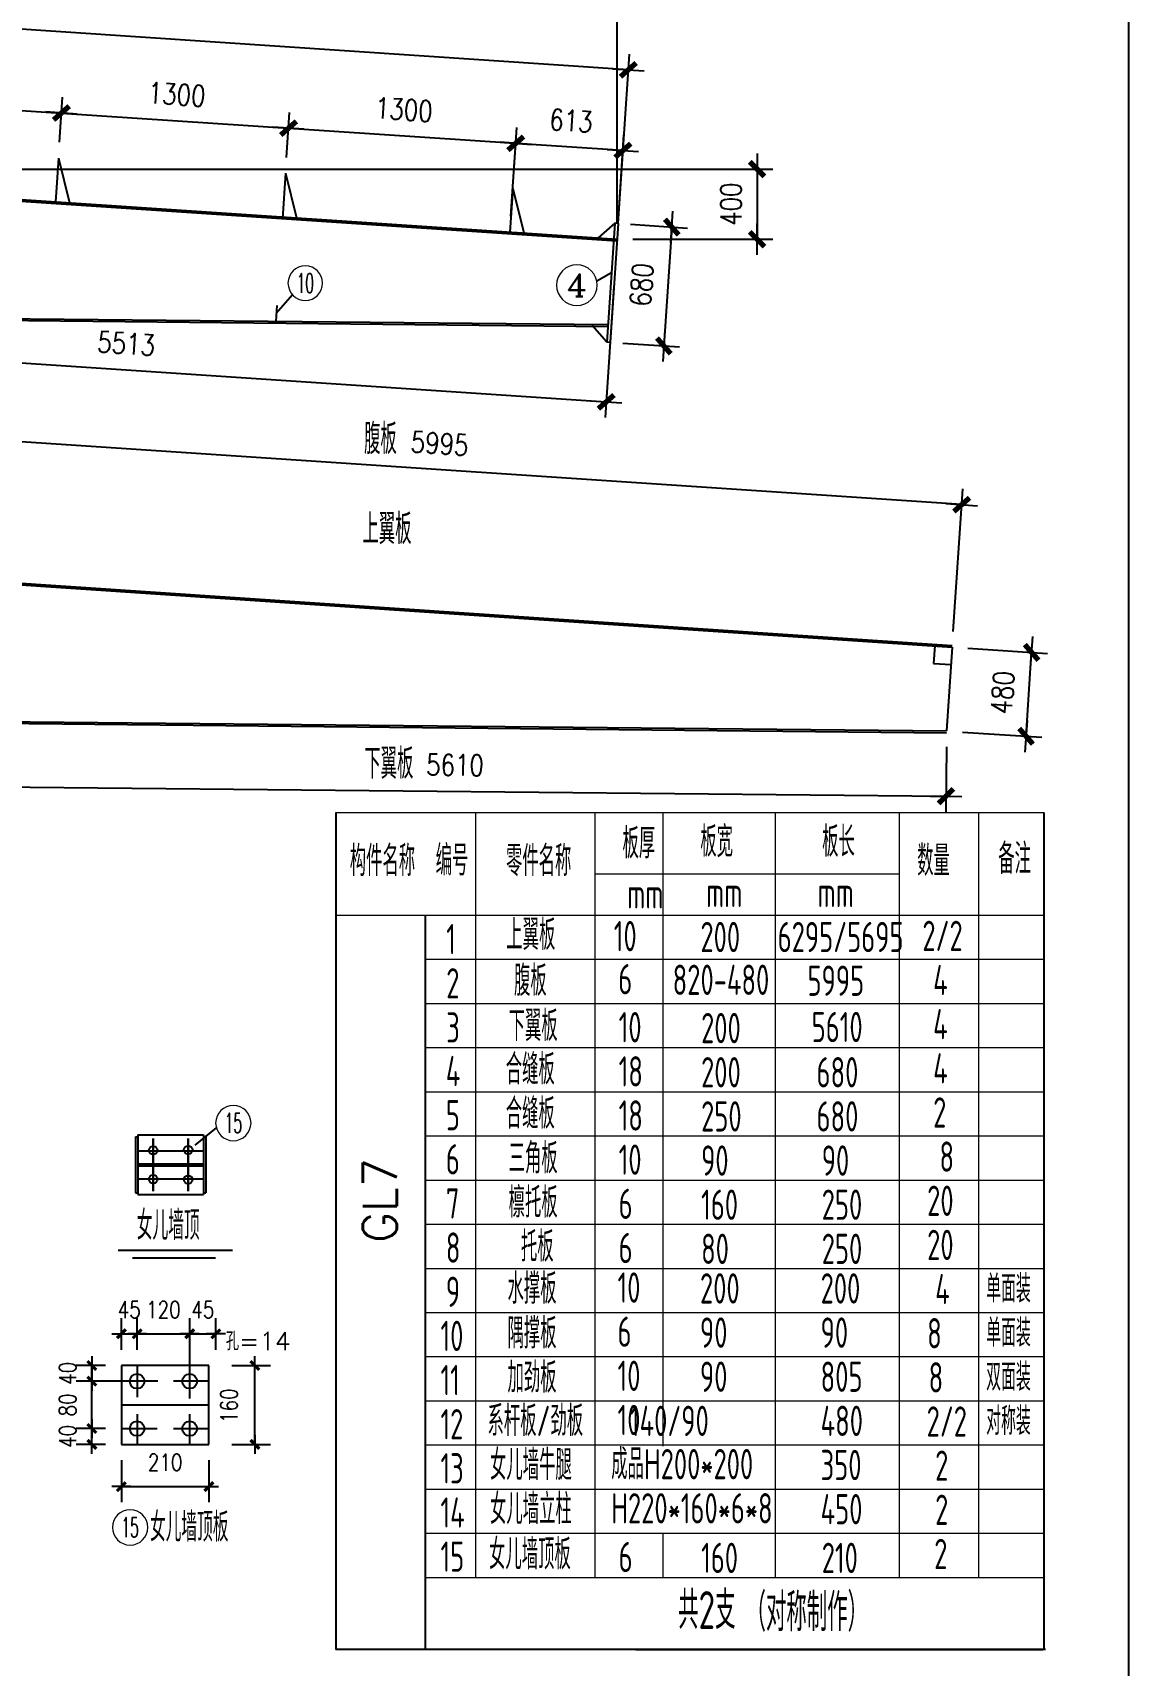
# Model space of a CAD drawing. Header units: millimetres. Extents: x 2451220 to 4527627, y -5186613 to -1639140.
# Drawn here: x 2510591 to 2516847, y -1785194 to -1775874 of the extents above; entities that cross this region are included whole.
import ezdxf
from ezdxf.enums import TextEntityAlignment as Align

# ---------------------------------------------------------------- set-up
doc = ezdxf.new("R2010")
doc.units = ezdxf.units.MM
doc.header["$LTSCALE"] = 1000
doc.header["$PDMODE"] = 34
doc.linetypes.add('CENTER', pattern=[50.8, 31.75, -6.35, 6.35, -6.35])
doc.layers.add('轴线层', color=1, linetype='CENTER', lineweight=15)
doc.layers.add('钢架', color=7, linetype='Continuous', lineweight=25)
doc.styles.add('COMPLEX', font='COMPLEX')
doc.styles.add('DIM_FONT', font='simplex.shx', dxfattribs={"width": 0.8, "bigfont": 'hztxt.shx'})
doc.styles.add('hz', font='gbenor.shx', dxfattribs={"width": 0.75, "height": 100, "bigfont": 'gbcbig.shx'})
doc.styles.get("Standard").update_dxf_attribs({"font": 'txt', "bigfont": 'gbcbig.shx'})
doc.dimstyles.get("Standard").update_dxf_attribs({"dimscale": 100, "dimtxt": 3.5, "dimasz": 1, "dimexe": 2.5, "dimexo": 3, "dimgap": 1.5, "dimtad": 1, "dimdec": 0, "dimzin": 0, "dimdsep": 46, "dimtxsty": 'Standard', "dimblk": 'ARCHTICK', "dimcen": 0.09, "dimadec": 0, "dimazin": 0, "dimtfac": 1, "dimtdec": 0, "dimtix": 1, "dimtmove": 2, "dimatfit": 3, "dimldrblk": 'ARCHTICK', "dimfxl": 1, "dimtolj": 1, "dimtzin": 0, "dimarcsym": 0})
doc.dimstyles.new('WGH(1)', dxfattribs={"dimscale": 1.2, "dimtxt": 100, "dimasz": 0.5, "dimexe": 75, "dimexo": 75, "dimgap": 75, "dimtad": 1, "dimdec": 0, "dimzin": 0, "dimdsep": 46, "dimtxsty": 'DIM_FONT', "dimblk1": '_DIMX', "dimblk2": '_DIMX', "dimsah": 1, "dimcen": 0.09, "dimclrd": 3, "dimclre": 3, "dimclrt": 7, "dimadec": 0, "dimazin": 0, "dimtfac": 1, "dimtdec": 0, "dimtix": 1, "dimtmove": 2, "dimatfit": 3, "dimldrblk": '_DIMX', "dimfxl": 1, "dimtolj": 1, "dimtzin": 0, "dimarcsym": 0})
doc.dimstyles.new('WGH(3)', dxfattribs={"dimscale": 1.2, "dimtxt": 100, "dimasz": 0.3, "dimexe": 75, "dimexo": 75, "dimgap": 75, "dimtad": 1, "dimdec": 0, "dimlfac": 0.333333, "dimzin": 0, "dimdsep": 46, "dimtxsty": 'DIM_FONT', "dimblk1": '_DIMX', "dimblk2": '_DIMX', "dimsah": 1, "dimcen": 0.09, "dimclrd": 3, "dimclre": 3, "dimclrt": 7, "dimazin": 0, "dimtfac": 1, "dimtdec": 0, "dimtix": 1, "dimtmove": 2, "dimatfit": 3, "dimldrblk": '_DIMX', "dimfxl": 1, "dimtolj": 1, "dimtzin": 0, "dimarcsym": 0})

# ---------------------------------------------------------------- blocks, each defined once
blk = doc.blocks.new('_DIMX')
blk.add_line((-150, 0), (150, 0))
at = {"const_width": 50}
blk.add_lwpolyline([(-70, -70), (70, 70)], dxfattribs=at)
blk = doc.blocks.new('*D2952')
at = {"color": 3, "lineweight": -2}
for p, q in [((2509446.8, -1776414), (2509464, -1776157.1)), ((2509458.6, -1776246.9), (2510754.5, -1776333.3)), ((2510743.9, -1776500.5), (2510761.1, -1776243.5))]:
    blk.add_line(p, q, dxfattribs=at)
at = {"layer": 'Defpoints', "color": 0}
for p in [(2510755.1, -1776333.3), (2509440.8, -1776503.8), (2510738, -1776590.3)]:
    blk.add_point(p, dxfattribs=at)
at = {"color": 3, "lineweight": -2, "xscale": 0.6, "yscale": 0.6, "zscale": 0.6}
for p, rotation in [((2509458, -1776246.9), 176.1859251763582), ((2510755.1, -1776333.3), 356.1859251763582)]:
    blk.add_blockref('_DIMX', p, dxfattribs=dict(at, rotation=rotation))
at = {"color": 7, "insert": (2510116.5, -1776140.4), "char_height": 120, "attachment_point": 5, "rotation": 356.18593, "style": 'DIM_FONT'}
blk.add_mtext('\\A1;1300', dxfattribs=at)
blk = doc.blocks.new('*D2953')
at = {"color": 3, "lineweight": -2}
for p, q in [((2510743.9, -1776500.5), (2510761.1, -1776243.5)), ((2510755.7, -1776333.4), (2512051.6, -1776419.8)), ((2512041.1, -1776587), (2512058.2, -1776330))]:
    blk.add_line(p, q, dxfattribs=at)
at = {"layer": 'Defpoints', "color": 0}
for p in [(2512052.2, -1776419.8), (2510738, -1776590.3), (2512035.1, -1776676.8)]:
    blk.add_point(p, dxfattribs=at)
at = {"color": 3, "lineweight": -2, "xscale": 0.6, "yscale": 0.6, "zscale": 0.6}
for p, rotation in [((2510755.1, -1776333.3), 176.1859251763582), ((2512052.2, -1776419.8), 356.1859251763582)]:
    blk.add_blockref('_DIMX', p, dxfattribs=dict(at, rotation=rotation))
at = {"color": 7, "insert": (2511413.6, -1776226.9), "char_height": 120, "attachment_point": 5, "rotation": 356.18593, "style": 'DIM_FONT'}
blk.add_mtext('\\A1;1300', dxfattribs=at)
blk = doc.blocks.new('*D2954')
at = {"color": 3, "lineweight": -2}
for p, q in [((2512041.1, -1776587), (2512058.2, -1776330)), ((2512052.8, -1776419.9), (2513348.7, -1776506.2)), ((2513338.2, -1776673.5), (2513355.3, -1776416.5))]:
    blk.add_line(p, q, dxfattribs=at)
at = {"layer": 'Defpoints', "color": 0}
for p in [(2513349.3, -1776506.3), (2512035.1, -1776676.8), (2513332.2, -1776763.3)]:
    blk.add_point(p, dxfattribs=at)
at = {"color": 3, "lineweight": -2, "xscale": 0.6, "yscale": 0.6, "zscale": 0.6}
for p, rotation in [((2512052.2, -1776419.8), 176.1859251763582), ((2513349.3, -1776506.3), 356.1859251763582)]:
    blk.add_blockref('_DIMX', p, dxfattribs=dict(at, rotation=rotation))
at = {"color": 7, "insert": (2512710.7, -1776313.4), "char_height": 120, "attachment_point": 5, "rotation": 356.18593, "style": 'DIM_FONT'}
blk.add_mtext('\\A1;1300', dxfattribs=at)
blk = doc.blocks.new('*D2955')
at = {"color": 3, "lineweight": -2}
for p, q in [((2513321.6, -1776922.9), (2513355.3, -1776416.5)), ((2513933.5, -1776963.7), (2513967.3, -1776457.3)), ((2513960.7, -1776547), (2513349.9, -1776506.3))]:
    blk.add_line(p, q, dxfattribs=at)
at = {"layer": 'Defpoints', "color": 0}
for p in [(2513349.3, -1776506.3), (2513315.6, -1777012.7), (2513927.5, -1777053.5)]:
    blk.add_point(p, dxfattribs=at)
at = {"color": 3, "lineweight": -2, "xscale": 0.6, "yscale": 0.6, "zscale": 0.6}
for p, rotation in [((2513349.3, -1776506.3), 176.1859251657502), ((2513961.3, -1776547.1), 356.1859251657502)]:
    blk.add_blockref('_DIMX', p, dxfattribs=dict(at, rotation=rotation))
at = {"color": 7, "insert": (2513665.3, -1776377), "char_height": 120, "attachment_point": 5, "rotation": 356.18593, "style": 'DIM_FONT'}
blk.add_mtext('\\A1;613', dxfattribs=at)
blk = doc.blocks.new('*D2956')
at = {"color": 3, "lineweight": -2}
for p, q in [((2507933.5, -1776563.7), (2507998, -1775596.9)), ((2513991.4, -1776086.6), (2507992.6, -1775686.7)), ((2513933.5, -1776963.7), (2513998, -1775996.9))]:
    blk.add_line(p, q, dxfattribs=at)
at = {"layer": 'Defpoints', "color": 0}
for p in [(2507992, -1775686.7), (2507927.5, -1776653.5), (2513927.5, -1777053.5)]:
    blk.add_point(p, dxfattribs=at)
at = {"color": 3, "lineweight": -2, "xscale": 0.6, "yscale": 0.6, "zscale": 0.6}
for p, rotation in [((2507992, -1775686.7), 176.1859251657144), ((2513992, -1776086.7), 356.1859251657144)]:
    blk.add_blockref('_DIMX', p, dxfattribs=dict(at, rotation=rotation))
at = {"color": 7, "insert": (2511002, -1775737), "char_height": 120, "attachment_point": 5, "rotation": 356.18593, "style": 'DIM_FONT'}
blk.add_mtext('\\A1;6013', dxfattribs=at)
blk = doc.blocks.new('*D954')
at = {"color": 3, "lineweight": -2}
for p, q in [((2507927.5, -1776563.5), (2507927.5, -1775233.2)), ((2513927.5, -1776963.5), (2513927.5, -1775233.2)), ((2513926.9, -1775323.2), (2507928.1, -1775323.2))]:
    blk.add_line(p, q, dxfattribs=at)
at = {"layer": 'Defpoints', "color": 0}
for p in [(2507927.5, -1775323.2), (2507927.5, -1776653.5), (2513927.5, -1777053.5)]:
    blk.add_point(p, dxfattribs=at)
at = {"color": 3, "lineweight": -2, "xscale": 0.6, "yscale": 0.6, "zscale": 0.6, "rotation": 180}
blk.add_blockref('_DIMX', (2507927.5, -1775323.2), dxfattribs=at)
at = {"color": 3, "lineweight": -2, "xscale": 0.6, "yscale": 0.6, "zscale": 0.6}
blk.add_blockref('_DIMX', (2513927.5, -1775323.2), dxfattribs=at)
at = {"color": 7, "insert": (2510927.5, -1775173.2), "char_height": 120, "attachment_point": 5, "style": 'DIM_FONT'}
blk.add_mtext('\\A1;6000', dxfattribs=at)
blk = doc.blocks.new('*D2957')
at = {"color": 3, "lineweight": -2}
for p, q in [((2514005.4, -1776968.5), (2514330.1, -1776990.1)), ((2514240.2, -1776984.7), (2514195.1, -1777662)), ((2513960.1, -1777647), (2514284.8, -1777668.6))]:
    blk.add_line(p, q, dxfattribs=at)
at = {"layer": 'Defpoints', "color": 0}
for p in [(2513915.6, -1776962.5), (2513870.3, -1777641), (2514195, -1777662.6)]:
    blk.add_point(p, dxfattribs=at)
at = {"color": 3, "lineweight": -2, "xscale": 0.6, "yscale": 0.6, "zscale": 0.6}
for p, rotation in [((2514240.3, -1776984.1), 86.18592516567314), ((2514195, -1777662.6), 266.1859251656732)]:
    blk.add_blockref('_DIMX', p, dxfattribs=dict(at, rotation=rotation))
at = {"color": 7, "insert": (2514068, -1777313.4), "char_height": 120, "attachment_point": 5, "rotation": 86.18593, "style": 'DIM_FONT'}
blk.add_mtext('\\A1;680', dxfattribs=at)
blk = doc.blocks.new('*D955')
at = {"color": 3, "lineweight": -2}
for p, q in [((2508017.5, -1776653.5), (2514817.6, -1776653.5)), ((2514727.6, -1776652.9), (2514727.6, -1776652.3)), ((2514727.6, -1776653.5), (2514727.6, -1777053.5)), ((2514017.5, -1777053.5), (2514817.6, -1777053.5)), ((2514727.6, -1777054.1), (2514727.6, -1777054.7))]:
    blk.add_line(p, q, dxfattribs=at)
at = {"layer": 'Defpoints', "color": 0}
for p in [(2507927.5, -1776653.5), (2513927.5, -1777053.5), (2514727.6, -1777053.5)]:
    blk.add_point(p, dxfattribs=at)
at = {"color": 3, "lineweight": -2, "xscale": 0.6, "yscale": 0.6, "zscale": 0.6}
for p, rotation in [((2514727.6, -1776653.5), 270), ((2514727.6, -1777053.5), 90)]:
    blk.add_blockref('_DIMX', p, dxfattribs=dict(at, rotation=rotation))
at = {"color": 7, "insert": (2514577.6, -1776853.5), "char_height": 120, "attachment_point": 5, "rotation": 90, "style": 'DIM_FONT'}
blk.add_mtext('\\A1;400', dxfattribs=at)
blk = doc.blocks.new('*D2969')
at = {"color": 3, "lineweight": -2}
for p, q in [((2515931.2, -1779387.7), (2516384.7, -1779417.9)), ((2516263, -1779890.2), (2516294.8, -1779412.5)), ((2515899.3, -1779866.6), (2516352.7, -1779896.8))]:
    blk.add_line(p, q, dxfattribs=at)
at = {"layer": 'Defpoints', "color": 0}
for p in [(2515841.4, -1779381.7), (2516294.9, -1779411.9), (2515809.5, -1779860.6)]:
    blk.add_point(p, dxfattribs=at)
at = {"color": 3, "lineweight": -2, "xscale": 0.6, "yscale": 0.6, "zscale": 0.6}
for p, rotation in [((2516294.9, -1779411.9), 86.18592516568745), ((2516262.9, -1779890.8), 266.1859251656875)]:
    blk.add_blockref('_DIMX', p, dxfattribs=dict(at, rotation=rotation))
at = {"color": 7, "insert": (2516129.2, -1779641.4), "char_height": 120, "attachment_point": 5, "rotation": 86.18593, "style": 'DIM_FONT'}
blk.add_mtext('\\A1;480', dxfattribs=at)
blk = doc.blocks.new('*D2970')
at = {"color": 3, "lineweight": -2}
for p, q in [((2510199.1, -1779894.9), (2510195.4, -1780267)), ((2515808.6, -1779950.6), (2515804.9, -1780322.7)), ((2510196.9, -1780177), (2515805.2, -1780232.7))]:
    blk.add_line(p, q, dxfattribs=at)
at = {"layer": 'Defpoints', "color": 0}
for p in [(2510200, -1779804.9), (2515809.5, -1779860.6), (2515805.8, -1780232.7)]:
    blk.add_point(p, dxfattribs=at)
at = {"color": 3, "lineweight": -2, "xscale": 0.6, "yscale": 0.6, "zscale": 0.6}
for p, rotation in [((2510196.3, -1780177), 179.4310811911535), ((2515805.8, -1780232.7), 359.4310811911535)]:
    blk.add_blockref('_DIMX', p, dxfattribs=dict(at, rotation=rotation))
at = {"color": 7, "insert": (2513002.5, -1780054.8), "char_height": 120, "attachment_point": 5, "rotation": 359.43108, "style": 'DIM_FONT'}
blk.add_mtext('\\A1;5610', dxfattribs=at)
blk = doc.blocks.new('*D2974')
at = {"color": 3, "lineweight": -2}
for p, q in [((2509866, -1778893.1), (2509920.2, -1778080.2)), ((2515895, -1778568.7), (2509914.8, -1778170)), ((2515847.4, -1779291.9), (2515901.6, -1778478.9))]:
    blk.add_line(p, q, dxfattribs=at)
at = {"layer": 'Defpoints', "color": 0}
for p in [(2509914.2, -1778170), (2509860, -1778982.9), (2515841.4, -1779381.7)]:
    blk.add_point(p, dxfattribs=at)
at = {"color": 3, "lineweight": -2, "xscale": 0.6, "yscale": 0.6, "zscale": 0.6}
for p, rotation in [((2509914.2, -1778170), 176.1859251657058), ((2515895.6, -1778568.7), 356.1859251657058)]:
    blk.add_blockref('_DIMX', p, dxfattribs=dict(at, rotation=rotation))
at = {"color": 7, "insert": (2512914.9, -1778219.7), "char_height": 120, "attachment_point": 5, "rotation": 356.18593, "style": 'DIM_FONT'}
blk.add_mtext('\\A1;5995', dxfattribs=at)
blk = doc.blocks.new('*D2976')
at = {"color": 3, "lineweight": -2}
for p, q in [((2508409, -1776956.2), (2508359.1, -1777705.2)), ((2513909.6, -1777322.9), (2513859.6, -1778071.9)), ((2508365.7, -1777615.5), (2513865, -1777982.1))]:
    blk.add_line(p, q, dxfattribs=at)
at = {"layer": 'Defpoints', "color": 0}
for p in [(2508415, -1776866.4), (2513915.6, -1777233.1), (2513865.6, -1777982.1)]:
    blk.add_point(p, dxfattribs=at)
at = {"color": 3, "lineweight": -2, "xscale": 0.6, "yscale": 0.6, "zscale": 0.6}
for p, rotation in [((2508365.1, -1777615.4), 176.1859251656479), ((2513865.6, -1777982.1), 356.1859251656479)]:
    blk.add_blockref('_DIMX', p, dxfattribs=dict(at, rotation=rotation))
at = {"color": 7, "insert": (2511125.3, -1777649.1), "char_height": 120, "attachment_point": 5, "rotation": 356.18593, "style": 'DIM_FONT'}
blk.add_mtext('\\A1;5513', dxfattribs=at)
blk = doc.blocks.new('轴线标号')
at = {"lineweight": 13}
blk.add_circle((0, 0), 0.5, dxfattribs=at)
at = {"layer": '钢架', "lineweight": 13, "style": 'COMPLEX', "width": 1.041667}
blk.add_attdef('A', text='', height=0.56, dxfattribs=at).set_placement((-0.25, -0.28), (0.25, -0.28), align=Align.FIT)
blk = doc.blocks.new('*D3020')
at = {"color": 3, "lineweight": -2}
for p, q in [((2511097.5, -1784022.4), (2511097.5, -1784263.4)), ((2511597.5, -1784022.4), (2511597.5, -1784263.4)), ((2511097.8, -1784173.4), (2511597.2, -1784173.4))]:
    blk.add_line(p, q, dxfattribs=at)
at = {"layer": 'Defpoints', "color": 0}
for p in [(2511097.5, -1783932.4), (2511597.5, -1783932.4), (2511597.5, -1784173.4)]:
    blk.add_point(p, dxfattribs=at)
at = {"color": 3, "lineweight": -2, "xscale": 0.36, "yscale": 0.36, "zscale": 0.36, "rotation": 180}
blk.add_blockref('_DIMX', (2511097.5, -1784173.4), dxfattribs=at)
at = {"color": 3, "lineweight": -2, "xscale": 0.36, "yscale": 0.36, "zscale": 0.36}
blk.add_blockref('_DIMX', (2511597.5, -1784173.4), dxfattribs=at)
at = {"color": 7, "insert": (2511347.5, -1784035.4), "char_height": 96, "attachment_point": 5, "style": 'DIM_FONT'}
blk.add_mtext('\\A1;210', dxfattribs=at)
blk = doc.blocks.new('*D3021')
at = {"color": 3, "lineweight": -2}
for p, q in [((2511097.5, -1783392.4), (2511097.5, -1783211.6)), ((2511187.5, -1783392.4), (2511187.5, -1783211.6)), ((2511097.1, -1783301.6), (2511096.7, -1783301.6)), ((2511097.5, -1783301.6), (2511187.5, -1783301.6)), ((2511187.8, -1783301.6), (2511188.2, -1783301.6))]:
    blk.add_line(p, q, dxfattribs=at)
at = {"layer": 'Defpoints', "color": 0}
for p in [(2511187.5, -1783301.6), (2511097.5, -1783482.4), (2511187.5, -1783482.4)]:
    blk.add_point(p, dxfattribs=at)
at = {"color": 3, "lineweight": -2, "xscale": 0.36, "yscale": 0.36, "zscale": 0.36}
blk.add_blockref('_DIMX', (2511097.5, -1783301.6), dxfattribs=at)
at = {"color": 3, "lineweight": -2, "xscale": 0.36, "yscale": 0.36, "zscale": 0.36, "rotation": 180}
blk.add_blockref('_DIMX', (2511187.5, -1783301.6), dxfattribs=at)
at = {"color": 7, "insert": (2511142.5, -1783163.6), "char_height": 96, "attachment_point": 5, "style": 'DIM_FONT'}
blk.add_mtext('\\A1;45', dxfattribs=at)
blk = doc.blocks.new('*D3022')
at = {"color": 3, "lineweight": -2}
for p, q in [((2511187.5, -1783392.4), (2511187.5, -1783211.6)), ((2511487.5, -1783670.6), (2511487.5, -1783211.6)), ((2511187.1, -1783301.6), (2511186.7, -1783301.6)), ((2511187.5, -1783301.6), (2511487.5, -1783301.6)), ((2511487.8, -1783301.6), (2511488.2, -1783301.6))]:
    blk.add_line(p, q, dxfattribs=at)
at = {"layer": 'Defpoints', "color": 0}
for p in [(2511487.5, -1783301.6), (2511187.5, -1783482.4), (2511487.5, -1783760.6)]:
    blk.add_point(p, dxfattribs=at)
at = {"color": 3, "lineweight": -2, "xscale": 0.36, "yscale": 0.36, "zscale": 0.36}
blk.add_blockref('_DIMX', (2511187.5, -1783301.6), dxfattribs=at)
at = {"color": 3, "lineweight": -2, "xscale": 0.36, "yscale": 0.36, "zscale": 0.36, "rotation": 180}
blk.add_blockref('_DIMX', (2511487.5, -1783301.6), dxfattribs=at)
at = {"color": 7, "insert": (2511337.5, -1783163.6), "char_height": 96, "attachment_point": 5, "style": 'DIM_FONT'}
blk.add_mtext('\\A1;120', dxfattribs=at)
blk = doc.blocks.new('*D972')
at = {"color": 3, "lineweight": -2}
for p, q in [((2511487.5, -1783482.5), (2511487.5, -1783211.6)), ((2511637.5, -1783392.4), (2511637.5, -1783211.6)), ((2511487.1, -1783301.6), (2511486.7, -1783301.6)), ((2511487.5, -1783301.6), (2511637.5, -1783301.6)), ((2511637.8, -1783301.6), (2511638.2, -1783301.6))]:
    blk.add_line(p, q, dxfattribs=at)
at = {"layer": 'Defpoints', "color": 0}
for p in [(2511637.5, -1783301.6), (2511637.5, -1783482.4), (2511487.5, -1783572.5)]:
    blk.add_point(p, dxfattribs=at)
at = {"color": 3, "lineweight": -2, "xscale": 0.36, "yscale": 0.36, "zscale": 0.36}
blk.add_blockref('_DIMX', (2511487.5, -1783301.6), dxfattribs=at)
at = {"color": 3, "lineweight": -2, "xscale": 0.36, "yscale": 0.36, "zscale": 0.36, "rotation": 180}
blk.add_blockref('_DIMX', (2511637.5, -1783301.6), dxfattribs=at)
at = {"color": 7, "insert": (2511562.5, -1783163.6), "char_height": 96, "attachment_point": 5, "style": 'DIM_FONT'}
blk.add_mtext('\\A1;45', dxfattribs=at)
blk = doc.blocks.new('*D3023')
at = {"color": 3, "lineweight": -2}
for p, q in [((2511007.5, -1783842.4), (2510839, -1783842.4)), ((2511007.5, -1783932.4), (2510839, -1783932.4)), ((2510929, -1783842), (2510929, -1783841.7)), ((2510929, -1783932.4), (2510929, -1783842.4)), ((2510929, -1783932.8), (2510929, -1783933.1))]:
    blk.add_line(p, q, dxfattribs=at)
at = {"layer": 'Defpoints', "color": 0}
for p in [(2510929, -1783842.4), (2511097.5, -1783842.4), (2511097.5, -1783932.4)]:
    blk.add_point(p, dxfattribs=at)
at = {"color": 3, "lineweight": -2, "xscale": 0.36, "yscale": 0.36, "zscale": 0.36}
for p, rotation in [((2510929, -1783842.4), 270), ((2510929, -1783932.4), 90)]:
    blk.add_blockref('_DIMX', p, dxfattribs=dict(at, rotation=rotation))
at = {"color": 7, "insert": (2510791, -1783887.4), "char_height": 96, "attachment_point": 5, "rotation": 90, "style": 'DIM_FONT'}
blk.add_mtext('\\A1;40', dxfattribs=at)
blk = doc.blocks.new('*D3024')
at = {"color": 3, "lineweight": -2}
for p, q in [((2511305.5, -1783572.4), (2510839, -1783572.4)), ((2510929, -1783572), (2510929, -1783571.7)), ((2510929, -1783842.4), (2510929, -1783572.4)), ((2511007.5, -1783842.4), (2510839, -1783842.4)), ((2510929, -1783842.8), (2510929, -1783843.1))]:
    blk.add_line(p, q, dxfattribs=at)
at = {"layer": 'Defpoints', "color": 0}
for p in [(2510929, -1783572.4), (2511395.5, -1783572.4), (2511097.5, -1783842.4)]:
    blk.add_point(p, dxfattribs=at)
at = {"color": 3, "lineweight": -2, "xscale": 0.36, "yscale": 0.36, "zscale": 0.36}
for p, rotation in [((2510929, -1783572.4), 270), ((2510929, -1783842.4), 90)]:
    blk.add_blockref('_DIMX', p, dxfattribs=dict(at, rotation=rotation))
at = {"color": 7, "insert": (2510791, -1783707.4), "char_height": 96, "attachment_point": 5, "rotation": 90, "style": 'DIM_FONT'}
blk.add_mtext('\\A1;80', dxfattribs=at)
blk = doc.blocks.new('*D3025')
at = {"color": 3, "lineweight": -2}
for p, q in [((2511007.5, -1783482.4), (2510839, -1783482.4)), ((2510929, -1783482), (2510929, -1783481.7)), ((2510929, -1783572.4), (2510929, -1783482.4)), ((2511305.5, -1783572.4), (2510839, -1783572.4)), ((2510929, -1783572.8), (2510929, -1783573.1))]:
    blk.add_line(p, q, dxfattribs=at)
at = {"layer": 'Defpoints', "color": 0}
for p in [(2510929, -1783482.4), (2511097.5, -1783482.4), (2511395.5, -1783572.4)]:
    blk.add_point(p, dxfattribs=at)
at = {"color": 3, "lineweight": -2, "xscale": 0.36, "yscale": 0.36, "zscale": 0.36}
for p, rotation in [((2510929, -1783482.4), 270), ((2510929, -1783572.4), 90)]:
    blk.add_blockref('_DIMX', p, dxfattribs=dict(at, rotation=rotation))
at = {"color": 7, "insert": (2510791, -1783527.4), "char_height": 96, "attachment_point": 5, "rotation": 90, "style": 'DIM_FONT'}
blk.add_mtext('\\A1;40', dxfattribs=at)
blk = doc.blocks.new('*D973')
at = {"color": 3, "lineweight": -2}
for p, q in [((2511727.5, -1783482.4), (2511949.7, -1783482.4)), ((2511859.7, -1783932), (2511859.7, -1783482.8)), ((2511727.5, -1783932.4), (2511949.7, -1783932.4))]:
    blk.add_line(p, q, dxfattribs=at)
at = {"layer": 'Defpoints', "color": 0}
for p in [(2511637.5, -1783482.4), (2511859.7, -1783482.4), (2511637.5, -1783932.4)]:
    blk.add_point(p, dxfattribs=at)
at = {"color": 3, "lineweight": -2, "xscale": 0.36, "yscale": 0.36, "zscale": 0.36}
for p, rotation in [((2511859.7, -1783482.4), 90), ((2511859.7, -1783932.4), 270)]:
    blk.add_blockref('_DIMX', p, dxfattribs=dict(at, rotation=rotation))
at = {"color": 7, "insert": (2511712.3, -1783712), "char_height": 96, "attachment_point": 5, "rotation": 90, "style": 'DIM_FONT'}
blk.add_mtext('\\A1;160', dxfattribs=at)

msp = doc.modelspace()

# ---------------------------------------------------------------- linework, layer by layer
for p, q in [((2507927.5, -1776653.5), (2513927.5, -1777053.5)), ((2507927.5, -1776663.5), (2513926.9, -1777063.5)), ((2510738, -1776590.3), (2510721.3, -1776839.7)), ((2510738, -1776590.3), (2510801.1, -1776845.1)), ((2512035.1, -1776676.8), (2512017.8, -1776936.2)), ((2512035.1, -1776676.8), (2512098.3, -1776931.5)), ((2513332.2, -1776763.3), (2513315.6, -1777012.7)), ((2513332.2, -1776763.3), (2513395.4, -1777018)), ((2513915.6, -1776962.5), (2513819.8, -1777046.3)), ((2513915.6, -1776962.5), (2513870.3, -1777641)), ((2513933.5, -1776963.7), (2513888.3, -1777642.2)), ((2513933.5, -1776963.7), (2513915.6, -1776962.5)), ((2513812, -1777291.2), (2513896.8, -1777244.2)), ((2512074.2, -1777370.2), (2511981.7, -1777477.4)), ((2508267.5, -1777485.5), (2513877, -1777541.2)), ((2508267.5, -1777495.5), (2513876.3, -1777551.2)), ((2511984.7, -1777432.4), (2511978.7, -1777522.3)), ((2513870.3, -1777641), (2513786.5, -1777545.2)), ((2513888.3, -1777642.2), (2513870.3, -1777641)), ((2509860, -1778982.9), (2515841.4, -1779381.7)), ((2510160, -1778992.9), (2515842.1, -1779371.7)), ((2515741.6, -1779375), (2515735, -1779474.8)), ((2515841.4, -1779381.7), (2515809.5, -1779860.6)), ((2515735, -1779474.8), (2515834.7, -1779481.5)), ((2509805.5, -1779801), (2515809.5, -1779860.6)), ((2510200, -1779814.9), (2515809.4, -1779870.6)), ((2516365, -1780325.6), (2516365, -1785102.6)), ((2511597.5, -1783482.4), (2511097.5, -1783482.4)), ((2511097.5, -1783482.4), (2511097.5, -1783932.4)), ((2511187.5, -1783482.4), (2511187.5, -1783662.6)), ((2511487.5, -1783662.6), (2511487.5, -1783482.4)), ((2511597.5, -1783932.4), (2511597.5, -1783482.4)), ((2511301.8, -1783572.4), (2511097.5, -1783572.4)), ((2511597.5, -1783572.4), (2511395.5, -1783572.4)), ((2511097.5, -1783707.4), (2511597.5, -1783707.4)), ((2511187.5, -1783760.6), (2511187.5, -1783932.4)), ((2511487.5, -1783932.4), (2511487.5, -1783760.6)), ((2511097.5, -1783842.4), (2511301.8, -1783842.4)), ((2511097.5, -1783932.4), (2511597.5, -1783932.4)), ((2511395.5, -1783842.4), (2511597.5, -1783842.4)), ((2514035.6, -1785102.6), (2516358.9, -1785102.6)), ((2514035.6, -1785102.6), (2516358.9, -1785102.6)), ((2514435.7, -1785102.6), (2516358.9, -1785102.6)), ((2514435.7, -1785102.6), (2516358.9, -1785102.6)), ((2514435.7, -1785102.6), (2516358.9, -1785102.6)), ((2514435.7, -1785102.6), (2516358.9, -1785102.6))]:
    msp.add_line(p, q)
at = {"color": 1}
for p, q in [((2512322.8, -1780325.6), (2512322.8, -1785102.6)), ((2512834.2, -1785102.6), (2512834.2, -1780911.8))]:
    msp.add_line(p, q, dxfattribs=at)
at = {"lineweight": -3}
for p, q in [((2511639.7, -1782125.8), (2511517.7, -1782224.9)), ((2511179, -1782176.7), (2511179, -1782496.7)), ((2511179, -1782176.7), (2511191, -1782176.7)), ((2511191, -1782166.7), (2511191, -1782506.7)), ((2511191, -1782166.7), (2511567, -1782166.7)), ((2511279, -1782330.7), (2511279, -1782186.7)), ((2511279, -1782186.7), (2511279, -1782330.7)), ((2511479, -1782330.7), (2511479, -1782186.7)), ((2511479, -1782186.7), (2511479, -1782330.7)), ((2511567, -1782166.7), (2511567, -1782506.7)), ((2511567, -1782176.7), (2511579, -1782176.7)), ((2511579, -1782176.7), (2511579, -1782496.7)), ((2511191, -1782330.7), (2511567, -1782330.7)), ((2511191, -1782330.7), (2511567, -1782330.7)), ((2511191, -1782342.7), (2511567, -1782342.7)), ((2511191, -1782342.7), (2511567, -1782342.7)), ((2511279, -1782342.7), (2511279, -1782486.7)), ((2511279, -1782486.7), (2511279, -1782342.7)), ((2511479, -1782342.7), (2511479, -1782486.7)), ((2511479, -1782486.7), (2511479, -1782342.7)), ((2511179, -1782496.7), (2511191, -1782496.7)), ((2511179, -1782496.7), (2511191, -1782496.7)), ((2511191, -1782506.7), (2511567, -1782506.7)), ((2511567, -1782496.7), (2511579, -1782496.7)), ((2511567, -1782496.7), (2511579, -1782496.7)), ((2511080.1, -1782823.8), (2511731.4, -1782823.8)), ((2511161.6, -1782867.4), (2511635.6, -1782867.4)), ((2516373.8, -1785102.6), (2512322.8, -1785102.6))]:
    msp.add_line(p, q, dxfattribs=at)
at = {"color": 2, "lineweight": -3}
for p, q in [((2511191, -1782256.7), (2511567, -1782256.7)), ((2511191, -1782256.7), (2511567, -1782256.7)), ((2511191, -1782416.7), (2511567, -1782416.7)), ((2511191, -1782416.7), (2511567, -1782416.7))]:
    msp.add_line(p, q, dxfattribs=at)
msp.add_lwpolyline([(2500480.2, -1774242.5), (2516847.2, -1774242.5), (2516847.2, -1785986.7), (2500480.2, -1785986.7)], close=True)
at = {"lineweight": -3}
for centre in [(2511279, -1782254.7), (2511479, -1782251.9), (2511279, -1782418.7), (2511479, -1782421.5)]:
    msp.add_circle(centre, 24, dxfattribs=at)
for centre in [(2511187.5, -1783572.4), (2511487.5, -1783572.4), (2511187.5, -1783842.4), (2511487.5, -1783842.4)]:
    msp.add_circle(centre, 42)
at = {"layer": '钢架', "lineweight": 13}
for p, q in [((2512322.8, -1780325.6), (2516365, -1780325.6)), ((2513119.8, -1780325.6), (2513119.8, -1784691.8)), ((2513800.1, -1780325.6), (2513800.1, -1784691.8)), ((2514188.6, -1780325.6), (2514188.6, -1783942.5)), ((2514188.6, -1780325.6), (2514188.6, -1783942.5)), ((2514829.8, -1780325.6), (2514829.8, -1784691.8)), ((2515538, -1780325.6), (2515538, -1784691.8)), ((2515991, -1780325.6), (2515991, -1784691.8)), ((2513800.1, -1780676.2), (2515538, -1780676.2)), ((2512322.8, -1780911.8), (2516365, -1780911.8)), ((2512834.2, -1781163.8), (2516365, -1781163.8)), ((2512834.2, -1781415.8), (2516365, -1781415.8)), ((2512834.2, -1781667.8), (2516365, -1781667.8)), ((2512834.2, -1781667.8), (2516365, -1781667.8)), ((2512834.2, -1781919.8), (2516365, -1781919.8)), ((2512834.2, -1782171.8), (2516365, -1782171.8)), ((2512834.2, -1782423.8), (2516365, -1782423.8)), ((2512834.2, -1782675.8), (2516365, -1782675.8)), ((2512834.2, -1782927.8), (2516365, -1782927.8)), ((2513800.1, -1782927.8), (2513800.1, -1783179.8)), ((2513800.1, -1782927.8), (2513800.1, -1783179.8)), ((2513800.1, -1782927.8), (2513800.1, -1783179.8)), ((2514188.6, -1782927.8), (2514188.6, -1783179.8)), ((2514188.6, -1782927.8), (2514188.6, -1783179.8)), ((2514188.6, -1782927.8), (2514188.6, -1783179.8)), ((2514188.6, -1782927.8), (2514188.6, -1783179.8)), ((2514188.6, -1782927.8), (2514188.6, -1783179.8)), ((2514188.6, -1782927.8), (2514188.6, -1783179.8)), ((2514829.8, -1782927.8), (2514829.8, -1783179.8)), ((2514829.8, -1782927.8), (2514829.8, -1783179.8)), ((2514829.8, -1782927.8), (2514829.8, -1783179.8)), ((2515538, -1782927.8), (2515538, -1783179.8)), ((2515538, -1782927.8), (2515538, -1783179.8)), ((2515538, -1782927.8), (2515538, -1783179.8)), ((2512834.2, -1783179.8), (2516365, -1783179.8)), ((2513800.1, -1783179.8), (2513800.1, -1783431.8)), ((2513800.1, -1783179.8), (2513800.1, -1783431.8)), ((2513800.1, -1783179.8), (2513800.1, -1783431.8)), ((2514188.6, -1783179.8), (2514188.6, -1783431.8)), ((2514188.6, -1783179.8), (2514188.6, -1783431.8)), ((2514188.6, -1783179.8), (2514188.6, -1783431.8)), ((2514188.6, -1783179.8), (2514188.6, -1783431.8)), ((2514188.6, -1783179.8), (2514188.6, -1783431.8)), ((2514188.6, -1783179.8), (2514188.6, -1783431.8)), ((2514829.8, -1783179.8), (2514829.8, -1783431.8)), ((2514829.8, -1783179.8), (2514829.8, -1783431.8)), ((2514829.8, -1783179.8), (2514829.8, -1783431.8)), ((2515538, -1783179.8), (2515538, -1783431.8)), ((2515538, -1783179.8), (2515538, -1783431.8)), ((2515538, -1783179.8), (2515538, -1783431.8)), ((2512834.2, -1783431.8), (2516365, -1783431.8)), ((2513800.1, -1783431.8), (2513800.1, -1784187.8)), ((2513800.1, -1783431.8), (2513800.1, -1784187.8)), ((2513800.1, -1783431.8), (2513800.1, -1784187.8)), ((2514188.6, -1783431.8), (2514188.6, -1783690.5)), ((2514188.6, -1783431.8), (2514188.6, -1783690.5)), ((2514188.6, -1783431.8), (2514188.6, -1783690.5)), ((2514188.6, -1783431.8), (2514188.6, -1783690.5)), ((2514188.6, -1783431.8), (2514188.6, -1783690.5)), ((2514188.6, -1783431.8), (2514188.6, -1783690.5)), ((2514829.8, -1783431.8), (2514829.8, -1784187.8)), ((2514829.8, -1783431.8), (2514829.8, -1784187.8)), ((2514829.8, -1783431.8), (2514829.8, -1784187.8)), ((2515538, -1783431.8), (2515538, -1784187.8)), ((2515538, -1783431.8), (2515538, -1784187.8)), ((2515538, -1783431.8), (2515538, -1784187.8)), ((2512834.2, -1783683.8), (2516365, -1783683.8)), ((2512834.2, -1783683.8), (2516365, -1783683.8)), ((2512834.2, -1783683.8), (2516365, -1783683.8)), ((2512834.2, -1783683.8), (2516365, -1783683.8)), ((2512834.2, -1783683.8), (2516365, -1783683.8)), ((2514188.6, -1783683.8), (2514188.6, -1783942.5)), ((2514188.6, -1783683.8), (2514188.6, -1783942.5)), ((2514188.6, -1783683.8), (2514188.6, -1783942.5)), ((2514188.6, -1783683.8), (2514188.6, -1783942.5)), ((2514188.6, -1783683.8), (2514188.6, -1783942.5)), ((2514188.6, -1783683.8), (2514188.6, -1783942.5)), ((2512834.2, -1783935.8), (2516365, -1783935.8)), ((2512834.2, -1783935.8), (2516365, -1783935.8)), ((2512834.2, -1783935.8), (2516365, -1783935.8)), ((2512834.2, -1783935.8), (2516365, -1783935.8)), ((2512834.2, -1783935.8), (2516365, -1783935.8)), ((2513800.1, -1783935.8), (2513800.1, -1784691.8)), ((2513800.1, -1783935.8), (2513800.1, -1784691.8)), ((2513800.1, -1783935.8), (2513800.1, -1784691.8)), ((2514188.6, -1783935.8), (2514188.6, -1783942.5)), ((2514188.6, -1783935.8), (2514188.6, -1783942.5)), ((2514188.6, -1783935.8), (2514188.6, -1783942.5)), ((2514188.6, -1783935.8), (2514188.6, -1783942.5)), ((2514188.6, -1783935.8), (2514188.6, -1783942.5)), ((2514188.6, -1783935.8), (2514188.6, -1783942.5)), ((2514829.8, -1783935.8), (2514829.8, -1784691.8)), ((2514829.8, -1783935.8), (2514829.8, -1784691.8)), ((2514829.8, -1783935.8), (2514829.8, -1784691.8)), ((2515538, -1783935.8), (2515538, -1784691.8)), ((2515538, -1783935.8), (2515538, -1784691.8)), ((2515538, -1783935.8), (2515538, -1784691.8)), ((2512834.2, -1784187.8), (2516365, -1784187.8)), ((2513800.1, -1784187.8), (2513800.1, -1784439.8)), ((2513800.1, -1784187.8), (2513800.1, -1784439.8)), ((2513800.1, -1784187.8), (2513800.1, -1784439.8)), ((2514829.8, -1784187.8), (2514829.8, -1784439.8)), ((2514829.8, -1784187.8), (2514829.8, -1784439.8)), ((2514829.8, -1784187.8), (2514829.8, -1784439.8)), ((2515538, -1784187.8), (2515538, -1784439.8)), ((2515538, -1784187.8), (2515538, -1784439.8)), ((2515538, -1784187.8), (2515538, -1784439.8)), ((2512834.2, -1784439.8), (2516365, -1784439.8)), ((2512834.2, -1784439.8), (2516365, -1784439.8)), ((2512834.2, -1784439.8), (2516365, -1784439.8)), ((2512834.2, -1784439.8), (2516365, -1784439.8)), ((2512834.2, -1784439.8), (2516365, -1784439.8)), ((2514188.6, -1784439.8), (2514188.6, -1784691.8)), ((2512834.2, -1784691.8), (2516365, -1784691.8)), ((2512834.2, -1784691.8), (2516365, -1784691.8)), ((2512834.2, -1784691.8), (2516365, -1784691.8)), ((2512834.2, -1784691.8), (2516365, -1784691.8))]:
    msp.add_line(p, q, dxfattribs=at)

# ---------------------------------------------------------------- block references
ref = msp.add_blockref('轴线标号', (2512147.7, -1777304.2), dxfattribs=dict(xscale=-197.6239891201258, yscale=197.6239891201258, zscale=197.6239891199096))
ref.add_attrib('A', '10', dxfattribs={"layer": '钢架', "lineweight": 13, "height": 110.67, "style": 'COMPLEX', "width": 0.646552}).set_placement((2512098.3, -1777359.5), (2512197.1, -1777359.5), align=Align.FIT)
ref = msp.add_blockref('轴线标号', (2513698.4, -1777315.8), dxfattribs=dict(xscale=-232.4988107294776, yscale=232.4988107294776, zscale=232.4988107293054))
ref.add_attrib('A', '4', dxfattribs={"layer": '钢架', "lineweight": 13, "height": 130.2, "style": 'COMPLEX', "width": 1.171875}).set_placement((2513640.2, -1777380.9), (2513756.5, -1777380.9), align=Align.FIT)
ref = msp.add_blockref('轴线标号', (2511736.8, -1782098.3), dxfattribs=dict(xscale=-201.8218843135983, yscale=201.8218843135983, zscale=201.8218843136332))
ref.add_attrib('A', '15', dxfattribs={"layer": '钢架', "lineweight": 13, "height": 113.02, "style": 'COMPLEX', "width": 0.646552}).set_placement((2511686.4, -1782154.8), (2511787.3, -1782154.8), align=Align.FIT)
ref = msp.add_blockref('轴线标号', (2511147.5, -1784406.3), dxfattribs=dict(xscale=-201.8218843135983, yscale=201.8218843135983, zscale=201.8218843136332))
ref.add_attrib('A', '15', dxfattribs={"layer": '钢架', "lineweight": 13, "height": 113.02, "style": 'COMPLEX', "width": 0.646552}).set_placement((2511097, -1784462.8), (2511197.9, -1784462.8), align=Align.FIT)

# ---------------------------------------------------------------- texts
at = {"insert": (2511694.2, -1783291.3), "char_height": 104.12, "attachment_point": 1}
msp.add_mtext_dynamic_manual_height_columns('孔=14', width=1506.743, gutter_width=12.5, heights=[336], dxfattribs=at).dxf.set("width", 1280.731)
at = {"layer": '轴线层', "color": 4, "linetype": 'ByBlock', "insert": (2512475.6, -1782781.7), "char_height": 194.4, "attachment_point": 1, "rotation": 90}
msp.add_mtext_dynamic_manual_height_columns('GL7', width=1139.904, gutter_width=12.5, heights=[0], dxfattribs=at)
at = {"layer": '钢架', "style": 'hz', "width": 0.75}
msp.add_text('女儿墙顶板', height=165.89, dxfattribs=at).set_placement((2511261.2, -1784487.6))
at = {"layer": '钢架', "lineweight": 13, "attachment_point": 1, "style": 'hz'}
for s, insert, char_height, width in [('腹板', (2512483.3, -1778107.2), 172.8, 708.175), ('上翼板', (2512474.1, -1778621), 172.8, 708.175), ('下翼板', (2512485, -1779960.4), 172.8, 708.175), ('板宽', (2514403.2, -1780405.7), 172.8, 708.175), ('板长', (2515098.8, -1780405.7), 172.8, 708.175), ('板厚', (2513958.8, -1780415.4), 172.8, 708.175), ('备注', (2516104.3, -1780503.3), 172.8, 708.175), ('构件名称', (2512401.7, -1780515.7), 172.8, 708.175), ('编号', (2512892.1, -1780512.6), 172.8, 708.175), ('零件名称', (2513293.5, -1780515.7), 172.8, 708.175), ('数量', (2515641.6, -1780514.3), 172.8, 708.175), ('mm', (2513985.4, -1780701.4), 172.8, 708.175), ('mm', (2514435.9, -1780693.3), 172.8, 708.175), ('mm', (2515072.4, -1780693.3), 172.8, 708.175), ('上翼板', (2513295.4, -1780937.6), 172.8, 708.175), ('\\pi400,t600;10', (2513509, -1780945.2), 172.8, 708.175), ('\\pi400,t600;200', (2514003.8, -1780950.2), 172.8, 708.175), ('\\pi400,t600;6295/5695', (2514444.9, -1780950.2), 172.8, 708.175), ('\\pi400,t600; 2/2', (2515200.8, -1780943.8), 172.8, 708.175), ('1', (2512952.5, -1780962.2), 172.8, 708.175), ('2', (2512952.5, -1781214.2), 172.8, 708.175), ('腹板', (2513339.5, -1781199.6), 172.8, 708.175), ('\\pi400,t600;6', (2513534.9, -1781190.7), 172.8, 708.175), ('\\pi400,t600;820-480', (2513845.3, -1781194.5), 172.8, 1072.443), ('\\pi400,t600;5995', (2514615.1, -1781199.6), 172.8, 708.175), ('\\pi400,t600; 4', (2515262.3, -1781195.8), 172.8, 708.175), ('3', (2512952.5, -1781466.2), 172.8, 708.175), ('下翼板', (2513308.7, -1781457.4), 172.8, 708.175), ('\\pi400,t600;10', (2513536.9, -1781465.1), 172.8, 708.175), ('\\pi400,t600;200', (2514007.6, -1781470.1), 172.8, 708.175), ('\\pi400,t600;5610', (2514638.8, -1781463.9), 172.8, 708.175), ('\\pi400,t600; 4', (2515262.3, -1781447.8), 172.8, 708.175), ('合缝板', (2513292.2, -1781705.7), 172.8, 708.175), ('4', (2512950.1, -1781715.1), 172.8, 708.175), ('\\pi400,t600;18', (2513536.9, -1781717.1), 172.8, 708.175), ('\\pi400,t600;200', (2514007.6, -1781722.1), 172.8, 708.175), ('\\pi400,t600;680', (2514666.7, -1781722.1), 172.8, 708.175), ('\\pi400,t600; 4', (2515262.3, -1781699.8), 172.8, 708.175), ('5', (2512950.1, -1781967.1), 172.8, 708.175), ('合缝板', (2513292.2, -1781957.7), 172.8, 708.175), ('\\pi400,t600;18', (2513536.9, -1781969.1), 172.8, 708.175), ('\\pi400,t600;250', (2514007.6, -1781974.1), 172.8, 708.175), ('\\pi400,t600;680', (2514666.7, -1781974.1), 172.8, 708.175), ('\\pi400,t600; 2', (2515262.3, -1781951.8), 172.8, 708.175), ('6', (2512950.1, -1782219.1), 172.8, 708.175), ('三角板', (2513308.7, -1782213.4), 172.8, 708.175), ('\\pi400,t600;10', (2513536.9, -1782221.1), 172.8, 708.175), ('\\pi400,t600;90', (2514007.6, -1782226.1), 172.8, 708.175), ('\\pi400,t600;90', (2514696.4, -1782226.1), 172.8, 708.175), ('\\pi400,t600; 8', (2515298.3, -1782203.8), 172.8, 708.175), ('7', (2512950.1, -1782471.1), 172.8, 708.175), ('檩托板', (2513308.7, -1782465.4), 172.8, 708.175), ('\\pi400,t600;6', (2513536.9, -1782473.1), 172.8, 708.175), ('\\pi400,t600;160', (2514007.6, -1782478.1), 172.8, 708.175), ('\\pi400,t600;250', (2514696.4, -1782478.1), 172.8, 708.175), ('\\pi400,t600;20', (2515298.3, -1782455.8), 172.8, 708.175), (' 女儿墙顶', (2511118.4, -1782599.5), 165.89, 679.848), ('8', (2512950.1, -1782723.1), 172.8, 708.175), (' 托板', (2513308.7, -1782717.4), 172.8, 708.175), ('\\pi400,t600;20', (2515298.3, -1782707.8), 172.8, 708.175), ('\\pi400,t600;6', (2513536.9, -1782725.1), 172.8, 708.175), ('\\pi400,t600;80', (2514007.6, -1782730.1), 172.8, 708.175), ('\\pi400,t600;250', (2514696.4, -1782730.1), 172.8, 708.175), ('9', (2512950.1, -1782975.1), 172.8, 708.175), ('水撑板', (2513302.3, -1782957.4), 172.8, 708.175), ('\\pi400,t600;10', (2513530.6, -1782951.1), 172.8, 708.175), ('\\pi400,t600;200', (2514001.2, -1782956.1), 172.8, 708.175), ('\\pi400,t600;200', (2514690, -1782956.1), 172.8, 708.175), ('\\pi400,t600;4', (2515344.2, -1782959.8), 172.8, 708.175), ('单面装', (2516035.2, -1782965.3), 157.39, 645.006), ('10', (2512919.5, -1783227.1), 172.8, 708.175), ('隅撑板', (2513302.3, -1783212), 172.8, 708.175), ('\\pi400,t600;6', (2513530.6, -1783203.1), 172.8, 708.175), ('\\pi400,t600;90', (2514001.2, -1783208.1), 172.8, 708.175), ('\\pi400,t600;90', (2514690, -1783208.1), 172.8, 708.175), ('\\pi400,t600;8', (2515298.3, -1783211.8), 172.8, 708.175), ('单面装', (2516035.2, -1783217.3), 157.39, 645.006), ('加劲板', (2513302.3, -1783465.2), 172.8, 708.175), ('\\pi400,t600;10', (2513530.6, -1783455.1), 172.8, 708.175), ('\\pi400,t600;90', (2514001.2, -1783460.1), 172.8, 708.175), ('\\pi400,t600;805', (2514690, -1783460.1), 172.8, 708.175), ('\\pi400,t600;8', (2515306.9, -1783463.8), 172.8, 708.175), ('双面装', (2516035.2, -1783469.3), 157.39, 645.006), ('11', (2512919.5, -1783479.1), 172.8, 708.175), ('12', (2512919.5, -1783731.1), 172.8, 708.175), ('系杆板/劲板', (2513188.2, -1783712), 172.8, 708.175), ('\\pi400,t600;10', (2513530.6, -1783707.1), 172.8, 708.175), ('     140/90', (2514001.2, -1783712.1), 172.8, 708.175), ('\\pi400,t600;480', (2514690, -1783712.1), 172.8, 708.175), ('     2/2', (2515343.9, -1783715.8), 172.8, 708.175), ('对称装', (2516035.2, -1783721.3), 157.39, 645.006), ('13', (2512919.5, -1783983.1), 172.8, 708.175), ('女儿墙牛腿', (2513202.6, -1783963.4), 172.8, 708.175), ('\\pi400,t600;成品H200*200', (2513494.6, -1783959.1), 172.8, 1527.519), ('\\pi400,t600;350', (2514690, -1783964.1), 172.8, 708.175), ('\\pi400,t600;2', (2515343.9, -1783967.8), 172.8, 708.175), ('女儿墙立柱', (2513202.6, -1784215.4), 172.8, 708.175), ('\\pi400,t600;H220*160*6*8', (2513494.6, -1784211.1), 172.8, 708.175), ('14', (2512919.5, -1784235.1), 172.8, 708.175), ('\\pi400,t600;450', (2514690, -1784216.1), 172.8, 708.175), ('\\pi400,t600;2', (2515343.9, -1784219.8), 172.8, 708.175), ('15', (2512919.5, -1784487.1), 172.8, 708.175), ('女儿墙顶板', (2513197, -1784473), 172.8, 708.175), ('\\pi400,t600;6', (2513536.9, -1784489.1), 172.8, 708.175), ('\\pi400,t600;2', (2515338.6, -1784471.8), 172.8, 708.175), ('\\pi400,t600;160', (2514007.6, -1784494.1), 172.8, 708.175), ('\\pi400,t600;210', (2514696.4, -1784494.1), 172.8, 708.175), ('共2支', (2514276.5, -1784770.3), 216, 692.905), ('（对称制作）', (2514661.3, -1784783), 216, 692.905)]:
    msp.add_mtext(s, dxfattribs=dict(at, insert=insert, char_height=char_height, width=width))

# ---------------------------------------------------------------- dimensions: what is measured, and where the dimension line sits
for base, p1, p2, angle, picture, middle in [((2507927.5, -1775323.2), (2513927.5, -1777053.5), (2507927.5, -1776653.5), 180, '*D954', (2510927.5, -1775173.2)), ((2514727.6, -1777053.5), (2507927.5, -1776653.5), (2513927.5, -1777053.5), 90, '*D955', (2514577.6, -1776853.5))]:
    dim = msp.add_linear_dim(base=base, p1=p1, p2=p2, angle=angle, dimstyle='WGH(1)')
    dim.commit()
    dim.dimension.update_dxf_attribs({"geometry": picture, "text_midpoint": middle})
for p1, p2, distance, picture, middle in [((2513927.5, -1777053.5), (2507927.5, -1776653.5), -969, '*D2956', (2511002, -1775737)), ((2513927.5, -1777053.5), (2513315.6, -1777012.7), -507.5, '*D2955', (2513665.3, -1776377)), ((2508415, -1776866.4), (2513915.6, -1777233.1), -750.7, '*D2976', (2511125.3, -1777649.1)), ((2513915.6, -1776962.5), (2513870.3, -1777641), 325.4, '*D2957', (2514068, -1777313.4)), ((2515841.4, -1779381.7), (2509860, -1778982.9), -814.8, '*D2974', (2512914.9, -1778219.7)), ((2515809.5, -1779860.6), (2515841.4, -1779381.7), -454.5, '*D2969', (2516129.2, -1779641.4)), ((2510200, -1779804.9), (2515809.5, -1779860.6), -372.1, '*D2970', (2513002.5, -1780054.8))]:
    dim = msp.add_aligned_dim(p1=p1, p2=p2, distance=distance, dimstyle='WGH(1)')
    dim.commit()
    dim.dimension.update_dxf_attribs({"geometry": picture, "text_midpoint": middle})
for base, p1, p2, picture, middle in [((2510755.1, -1776333.3), (2509440.8, -1776503.8), (2510738, -1776590.3), '*D2952', (2510116.5, -1776140.4)), ((2512052.2, -1776419.8), (2510738, -1776590.3), (2512035.1, -1776676.8), '*D2953', (2511413.6, -1776226.9)), ((2513349.3, -1776506.3), (2512035.1, -1776676.8), (2513332.2, -1776763.3), '*D2954', (2512710.7, -1776313.4))]:
    dim = msp.add_linear_dim(base=base, p1=p1, p2=p2, angle=176.18593, dimstyle='Standard', override={"dimscale": 1.2, "dimtxt": 100, "dimasz": 0.5, "dimexe": 75, "dimexo": 75, "dimgap": 75, "dimtxsty": 'DIM_FONT', "dimblk1": '_DIMX', "dimblk2": '_DIMX', "dimsah": 1, "dimclrd": 3, "dimclre": 3, "dimclrt": 7, "dimldrblk": '_DIMX'})
    dim.commit()
    dim.dimension.update_dxf_attribs({"geometry": picture, "text_midpoint": middle})
for base, p1, p2, angle, text, picture, middle in [((2511187.5, -1783301.6), (2511097.5, -1783482.4), (2511187.5, -1783482.4), 180, '45', '*D3021', (2511142.5, -1783163.6)), ((2511487.5, -1783301.6), (2511187.5, -1783482.4), (2511487.5, -1783760.6), 180, '120', '*D3022', (2511337.5, -1783163.6)), ((2511637.5, -1783301.6), (2511487.5, -1783572.5), (2511637.5, -1783482.4), 180, '45', '*D972', (2511562.5, -1783163.6)), ((2510929, -1783482.4), (2511395.5, -1783572.4), (2511097.5, -1783482.4), 90, '40', '*D3025', (2510791, -1783527.4)), ((2510929, -1783572.4), (2511097.5, -1783842.4), (2511395.5, -1783572.4), 90, '80', '*D3024', (2510791, -1783707.4)), ((2510929, -1783842.4), (2511097.5, -1783932.4), (2511097.5, -1783842.4), 90, '40', '*D3023', (2510791, -1783887.4)), ((2511597.5, -1784173.4), (2511097.5, -1783932.4), (2511597.5, -1783932.4), 180, '210', '*D3020', (2511347.5, -1784035.4))]:
    dim = msp.add_linear_dim(base=base, p1=p1, p2=p2, angle=angle, text=text, dimstyle='WGH(3)', override={"dimtxt": 80})
    dim.commit()
    dim.dimension.update_dxf_attribs({"geometry": picture, "text_midpoint": middle})
dim = msp.add_linear_dim(base=(2511859.7, -1783482.4), p1=(2511637.5, -1783932.4), p2=(2511637.5, -1783482.4), angle=90, text='160', dimstyle='WGH(3)', override={"dimtxt": 80})
dim.commit()
dim.dimension.update_dxf_attribs({"geometry": '*D973', "text_midpoint": (2511712.3, -1783712), "dimtype": 160})

doc.saveas('drawing.dxf')
